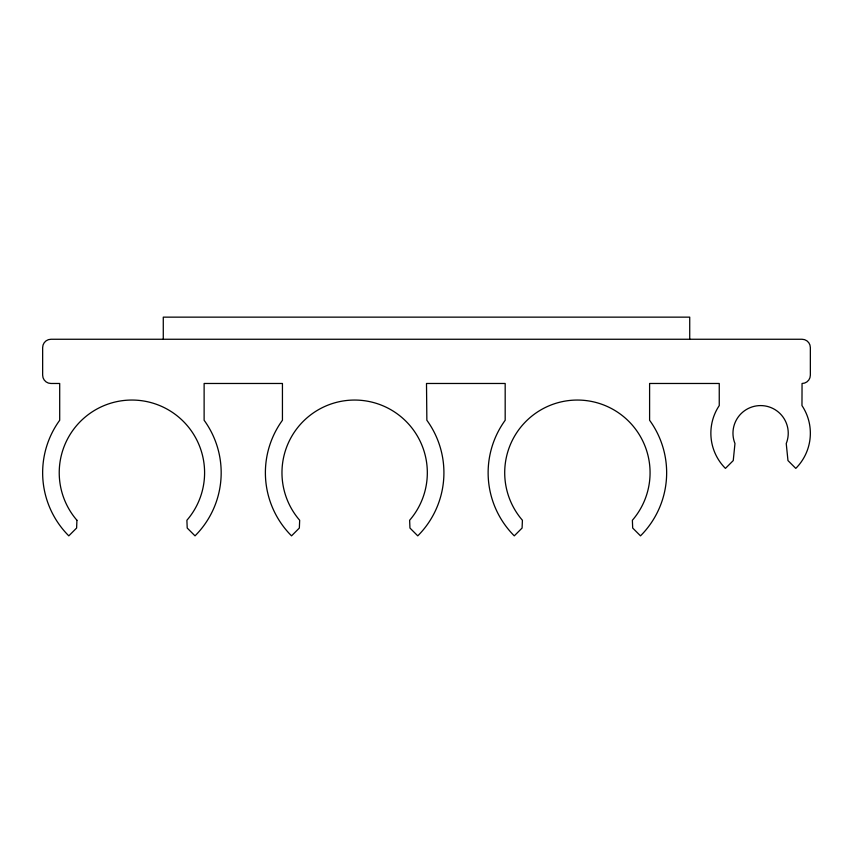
<?xml version="1.0" encoding="UTF-8"?>
<svg xmlns="http://www.w3.org/2000/svg" width="853" height="853" viewBox="0 0 853 853"><rect width="100%" height="100%" fill="white"/><g stroke="black" fill="none" stroke-linecap="round" stroke-linejoin="round"><path stroke-width="1.28" d="M689.725 339.259L689.725 317.145L163.275 317.145L163.275 339.259M76.93 520.266L76.61 528.039L68.794 535.855A89.256 89.256 0 0 1 59.699 420.262L59.699 383.477L50.945 383.477A8.295 8.295 0 0 1 42.65 375.181L42.65 347.544A8.295 8.295 0 0 1 50.945 339.259L802.055 339.259A8.295 8.295 0 0 1 810.35 347.544L810.35 375.181A8.295 8.295 0 0 1 802.055 383.477L801.969 405.58A49.741 49.741 0 0 1 795.785 468.393L787.969 460.577L786.242 443.539A27.637 27.637 0 0 0 760.609 405.58A27.637 27.637 0 0 0 734.966 443.539L733.249 460.577L725.434 468.393A49.741 49.741 0 0 1 719.25 405.58L719.25 383.477L649.602 383.477L649.602 420.273A89.256 89.256 0 0 1 640.507 535.855L632.691 528.039L632.372 520.266A72.676 72.676 0 0 0 627.52 420.113A72.676 72.676 0 0 0 527.25 420.113A72.676 72.676 0 0 0 522.409 520.266L522.089 528.039L514.274 535.855A89.256 89.256 0 0 1 505.179 420.273L505.179 383.477L426.5 383.477L426.863 420.262A89.256 89.256 0 0 1 417.767 535.855L409.952 528.039L409.632 520.266A72.676 72.676 0 0 0 404.78 420.113A72.676 72.676 0 0 0 304.51 420.113A72.676 72.676 0 0 0 299.67 520.266L299.35 528.039L291.534 535.855A89.256 89.256 0 0 1 282.439 420.262L282.439 383.477L204.123 383.477L204.123 420.262A89.256 89.256 0 0 1 195.028 535.855L187.212 528.039L186.892 520.266A72.676 72.676 0 0 0 182.052 420.113A72.676 72.676 0 0 0 81.771 420.113A72.676 72.676 0 0 0 76.93 520.266"/></g></svg>
